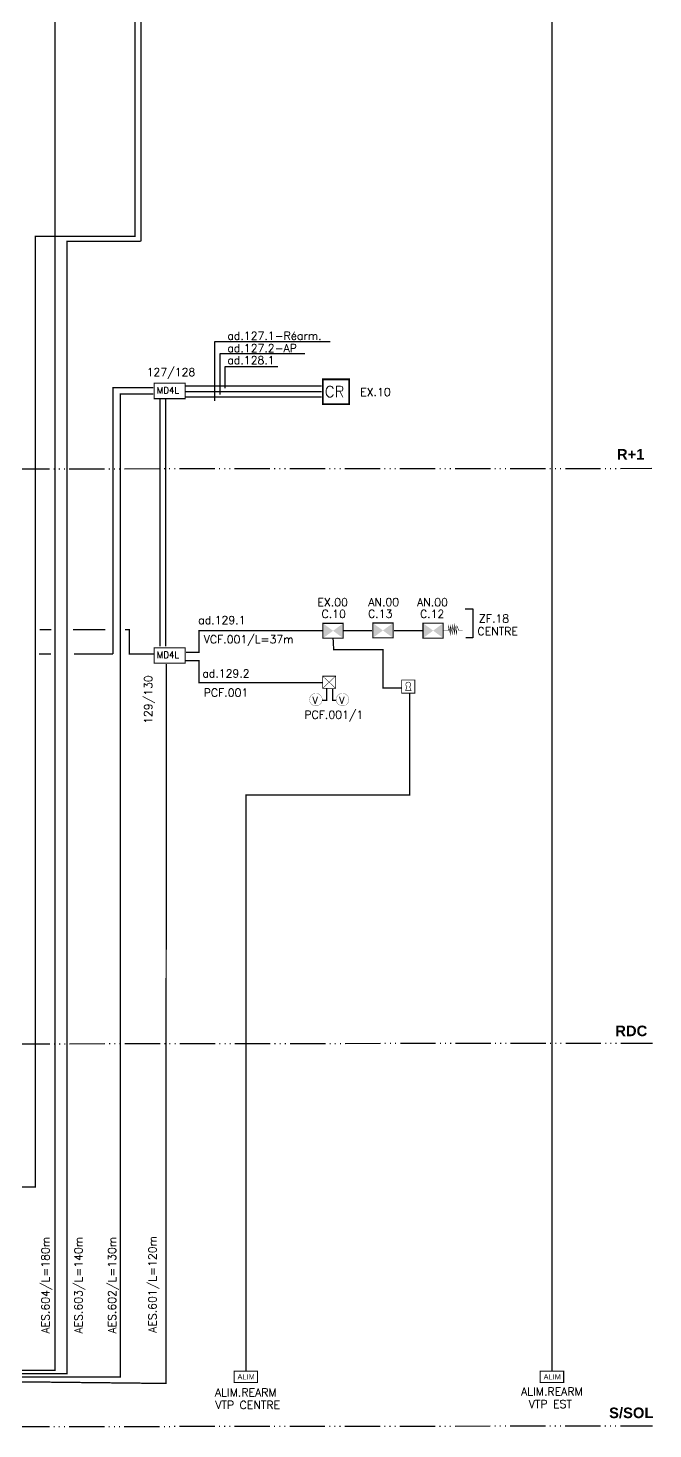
# Model space of a CAD drawing. Header units: millimetres. Extents: x 3366 to 4352, y -3415 to -2128.
# Drawn here: x 4139.2 to 4351.8, y -3415.1 to -2938.5 of the extents above; entities that cross this region are included whole.
import ezdxf
from ezdxf.enums import TextEntityAlignment as Align

# ---------------------------------------------------------------- set-up
doc = ezdxf.new("R2010")
doc.units = ezdxf.units.MM
for name, pattern in [('ACAD_ISO06W100', [37.5, 24, -3, 0.5, -3, 0.5, -3, 0.5, -3]), ('CACHE2', [4.7625, 3.175, -1.5875]), ('CONTINU', [0]), ('SLD', [0])]:
    doc.linetypes.add(name, pattern=pattern)
doc.layers.add('JCC-SYNOPTIQUE', color=7, linetype='ACAD_ISO06W100')
doc.styles.add('HELVL', font='ROMAND.SHX')
doc.styles.add('JOHNSON', font='')
doc.styles.add('ROMANC', font='romanc')
doc.styles.get('JOHNSON').set_extended_font_data('Arial', bold=True)

# ---------------------------------------------------------------- blocks, each defined once
blk = doc.blocks.new('A$C20DD5AA8')
at = {"color": 4, "linetype": 'Continuous', "const_width": 0.364}
blk.add_lwpolyline([(0.18, 5.52), (0.18, 0.18), (10.88, 0.18), (10.88, 5.52)], close=True, dxfattribs=at)
at = {"linetype": 'Continuous', "style": 'ROMANC'}
blk.add_text('MD4L', height=2.183, dxfattribs=at).set_placement((1.13, 2))
blk = doc.blocks.new("VOLETS D'AMENEE D'AIR DESENFUMAGE")
at = {"color": 3, "linetype": 'SLD', "const_width": 0.373}
blk.add_lwpolyline([(0, 5.12), (0, 0), (6.97, 0), (6.97, 5.12)], close=True, dxfattribs=at)
at = {"color": 3, "linetype": 'SLD'}
blk.add_solid([(0, 5.12), (0, 0), (6.97, 0), (6.97, 5.12)], dxfattribs=at)
blk = doc.blocks.new("VOLETS D'EXTRACTION DE DESENFUMAGE")
at = {"color": 1, "linetype": 'SLD', "const_width": 0.373}
blk.add_lwpolyline([(0, 5.12), (0, 0), (6.97, 0), (6.97, 5.12)], close=True, dxfattribs=at)
at = {"color": 1, "linetype": 'SLD'}
blk.add_solid([(0, 5.12), (0, 0), (6.97, 0), (6.97, 5.12)], dxfattribs=at)
blk = doc.blocks.new('COFFRET DE RELAYAGE VENTILATEUR')
at = {"color": 4, "linetype": 'Continuous', "const_width": 0.02}
blk.add_lwpolyline([(0, 0.275), (0, 0), (0.292, 0), (0.292, 0.275)], close=True, dxfattribs=at)
at = {"linetype": 'SLD', "style": 'ROMANC'}
blk.add_text('CR', height=0.1211, dxfattribs=at).set_placement((0.021, 0.079))
blk = doc.blocks.new('ELEMENT TERMINAL DAS')
at = {"linetype": 'SLD', "const_width": 0.015}
blk.add_lwpolyline([(0, 0), (0.138, 0), (0.141, 0.131), (0.192, -0.09), (0.196, 0.138), (0.253, -0.09), (0.257, 0.138), (0.317, -0.09), (0.317, 0.138), (0.372, -0.09), (0.375, 0.131), (0.433, 0), (0.536, 0)], dxfattribs=at)
blk = doc.blocks.new('BOITE DE RACCORDEMENT PCF')
at = {"color": 3, "linetype": 'Continuous', "const_width": 0.02}
blk.add_lwpolyline([(0, 0.275), (0, 0), (0.292, 0), (0.292, 0.275)], close=True, dxfattribs=at)
at = {"color": 3, "linetype": 'Continuous', "const_width": 0.01}
for points in [[(0.292, 0), (0, 0.275)], [(0.292, 0.275), (0, 0)]]:
    blk.add_lwpolyline(points, dxfattribs=at)
blk = doc.blocks.new('VENTOUSE ELECTROMANETIQUE A RUPTURE')
at = {"color": 4, "linetype": 'Continuous', "const_width": 0.00535}
blk.add_lwpolyline([(-0.142, 0, 1), (0.142, 0, 1)], format="xyb", close=True, dxfattribs=at)
at = {"color": 1, "linetype": 'SLD', "style": 'ROMANC'}
blk.add_text('V', height=0.16, dxfattribs=at).set_placement((-0.077, -0.096))
blk = doc.blocks.new('BOITIER RÉARMEMENT MOTEUR DE DESENFUMAGE')
at = {"linetype": 'Continuous', "const_width": 0.31}
blk.add_lwpolyline([(0, 4.52), (0, 0), (4.52, 0), (4.52, 4.52)], close=True, dxfattribs=at)
at = {"color": 1, "linetype": 'Continuous', "const_width": 0.2}
blk.add_lwpolyline([(2.71, 2.26, 3.408312), (1.81, 2.26), (1.38, 0.92), (3.2, 0.92), (2.71, 2.26)], format="xyb", dxfattribs=at)
blk = doc.blocks.new('ALIM')
at = {"color": 4, "linetype": 'Continuous', "const_width": 0.291}
blk.add_lwpolyline([(0, 3.25), (0, 0), (6.65, 0), (6.65, 3.25)], close=True, dxfattribs=at)
at = {"color": 1, "linetype": 'Continuous', "insert": (0, 2.37), "char_height": 1.5, "attachment_point": 1}
blk.add_mtext_dynamic_manual_height_columns('\\pi0.9577;{\\fArial|b0|i0|c0|p34;ALIM}', width=6.6477, gutter_width=0.1, heights=[0], dxfattribs=at)

msp = doc.modelspace()

# ---------------------------------------------------------------- linework, layer by layer
at = {"color": 0}
for p, q in [((4241.94, -3045.31), (4202.67, -3045.31)), ((4202.67, -3045.31), (4202.67, -3065.28)), ((4233.31, -3049.35), (4204.48, -3049.35)), ((4204.48, -3049.35), (4204.48, -3063.14)), ((4224.14, -3053.81), (4206.14, -3053.81)), ((4206.14, -3053.81), (4206.14, -3060.99)), ((4287.95, -3136.1), (4290.56, -3136.1)), ((4290.56, -3136.1), (4290.56, -3145.96)), ((4290.56, -3145.96), (4288.1, -3145.96))]:
    msp.add_line(p, q, dxfattribs=at)
at = {"color": 5, "linetype": 'CACHE2', "const_width": 0.45}
for points in [[(4177.55, -2302.59), (4177.45, -2288.85), (4148.34, -2288.85), (4148.34, -3395.2), (4081.92, -3395.2)], [(4177.6, -2862.34), (4177.6, -3011.1)], [(4081.91, -3396.27), (4152.49, -3396.27), (4152.49, -3011.1), (4177.52, -3011.1)], [(4181.81, -3063), (4170.55, -3063), (4170.55, -3397.41), (4081.82, -3397.41)], [(4186.23, -3154.9), (4186.14, -3399.62), (4081.83, -3398.46)]]:
    msp.add_lwpolyline(points, dxfattribs=at)
at = {"color": 1, "linetype": 'CACHE2', "const_width": 0.45}
for points in [[(4175.6, -2979.88), (4175.6, -2979.88), (4175.64, -2862.29)], [(4175.6, -2979.88), (4175.6, -3009.4), (4141.73, -3009.4), (4141.73, -3332.77), (4047.71, -3332.77)], [(4181.78, -3060.87), (4168.14, -3060.87), (4168.14, -3151.49)], [(4184.06, -3148.89), (4184.06, -3064.83)], [(4147.13, -3143.17), (4143.16, -3143.17)], [(4154.54, -3143.17), (4165.51, -3143.17)], [(4181.94, -3151.49), (4173.64, -3151.49), (4173.64, -3143.17), (4172.23, -3143.17)], [(4142.99, -3151.49), (4147.07, -3151.49)], [(4154.87, -3151.49), (4168.14, -3151.49)]]:
    msp.add_lwpolyline(points, dxfattribs=at)
at = {"color": 6, "const_width": 0.45}
for points in [[(4310.72, -2887.46), (4317.49, -2887.46), (4317.49, -3395.34)], [(4192.86, -3064.01), (4239.09, -3064.01)], [(4192.86, -3153.77), (4197.41, -3153.77), (4197.41, -3161.23), (4239.43, -3161.23)], [(4240.83, -3163.24), (4240.83, -3167.25), (4239.25, -3167.25)], [(4242.78, -3163.36), (4242.78, -3167.23), (4243.99, -3167.23)]]:
    msp.add_lwpolyline(points, dxfattribs=at)
at = {"color": 4, "linetype": 'CACHE2', "const_width": 0.45}
msp.add_lwpolyline([(4186.06, -3148.89), (4186.06, -3064.76)], dxfattribs=at)
at = {"color": 30, "const_width": 0.45}
msp.add_lwpolyline([(4192.86, -3060.33), (4239.09, -3060.33)], dxfattribs=at)
at = {"color": 5, "const_width": 0.45}
msp.add_lwpolyline([(4192.86, -3062.21), (4239.09, -3062.21)], dxfattribs=at)
at = {"color": 3, "const_width": 0.45}
for points in [[(4192.9, -3150.9), (4197.34, -3150.9), (4197.39, -3143.55), (4239.3, -3143.55)], [(4246.61, -3143.55), (4256.23, -3143.55)], [(4263.7, -3143.55), (4273.31, -3143.55)]]:
    msp.add_lwpolyline(points, dxfattribs=at)
at = {"color": 6, "linetype": 'CONTINU', "const_width": 0.45}
for points in [[(4266.29, -3163.02), (4260, -3163.02), (4260, -3149.94), (4243.18, -3150), (4242.97, -3146.1)], [(4213.3, -3395.41), (4213.3, -3199.4), (4269.03, -3199.4), (4269.03, -3164.82)]]:
    msp.add_lwpolyline(points, dxfattribs=at)
at = {"layer": 'JCC-SYNOPTIQUE', "color": 0, "ltscale": 0.5}
for p, q in [((3365.73, -3088.94), (4351.39, -3088.29)), ((3365.85, -3284.89), (4351.59, -3283.81)), ((3365.71, -3415.11), (4351.59, -3414.03))]:
    msp.add_line(p, q, dxfattribs=at)

# ---------------------------------------------------------------- block references
at = {"color": 0, "xscale": 0.9900000000000001, "yscale": 0.9900000000000001, "zscale": 0.9900000000000001}
for p in [(4181.89, -3064.78), (4181.89, -3154.8)]:
    msp.add_blockref('A$C20DD5AA8', p, dxfattribs=at)
at = {"linetype": 'Continuous'}
for name, p, xscale, yscale, zscale in [('COFFRET DE RELAYAGE VENTILATEUR', (4239.5, -3066.45), 30.62230565625002, 30.62230565625002, 30.62230565625002), ("VOLETS D'EXTRACTION DE DESENFUMAGE", (4239.52, -3146.1), 0.9900000000000001, 0.9900000000000001, 0.9900000000000001), ("VOLETS D'AMENEE D'AIR DESENFUMAGE", (4256.47, -3145.99), 0.9900000000000001, 0.9900000000000001, 0.9900000000000001), ("VOLETS D'AMENEE D'AIR DESENFUMAGE", (4273.56, -3146.05), 0.9900000000000001, 0.9900000000000001, 0.9900000000000001), ('ELEMENT TERMINAL DAS', (4280.53, -3143.46), 12.097701, 12.097701, 12.097701), ('BOITE DE RACCORDEMENT PCF', (4239.43, -3163.14), 15.12212625, 15.12212625, 15.12212625), ('VENTOUSE ELECTROMANETIQUE A RUPTURE', (4237.12, -3166.98), 15.12212625, 15.12212625, 15.12212625), ('VENTOUSE ELECTROMANETIQUE A RUPTURE', (4246.18, -3166.98), 15.12212625, 15.12212625, 15.12212625), ('ALIM', (4209.31, -3399.31), 1.2, 1.2, 1.2), ('ALIM', (4313.43, -3399.31), 1.2, 1.2, 1.2)]:
    msp.add_blockref(name, p, dxfattribs=dict(at, xscale=xscale, yscale=yscale, zscale=zscale))
msp.add_blockref('BOITIER RÉARMEMENT MOTEUR DE DESENFUMAGE', (4266.29, -3164.82), dxfattribs=at)

# ---------------------------------------------------------------- texts
at = {"color": 0, "style": 'HELVL'}
for s, p in [('ad.127.1-Réarm.', (4207, -3044.57)), ('ad.127.2-AP', (4207, -3048.78)), ('ad.128.1', (4207, -3052.86)), ('127/128', (4179.55, -3056.89)), ('EX.10', (4252.2, -3063.69)), ('EX.00', (4237.63, -3135.22)), ('AN.00', (4254.94, -3135.16)), ('AN.00', (4271.56, -3135.22)), ('ad.129.1', (4197.09, -3141.29)), ('C.10', (4239.06, -3139.19)), ('C.13', (4254.87, -3139.13)), ('C.12', (4272.53, -3139.19)), ('ZF.18', (4292.59, -3140.77)), ('VCF.001/L=37m', (4198.96, -3147.82)), ('ad.129.2', (4198.49, -3159.43)), ('PCF.001', (4198.96, -3165.96)), ('PCF.001/1', (4233.19, -3173.49)), ('ALIM.REARM', (4202.78, -3404.05)), ('ALIM.REARM', (4306.91, -3403.74)), ('VTP CENTRE', (4202.89, -3408.3)), ('VTP EST', (4309.52, -3407.98))]:
    msp.add_text(s, height=2.722, dxfattribs=at).set_placement(p)
msp.add_text('CENTRE', height=2.722, dxfattribs=at).set_placement((4292.09, -3143.72), align=Align.MIDDLE_LEFT)
for s, p in [('129/130', (4181.44, -3175.27)), ('AES.604/L=180m', (4146.47, -3382.66)), ('AES.603/L=140m', (4157.72, -3382.66)), ('AES.602/L=130m', (4169.14, -3382.66)), ('AES.601/L=120m', (4182.88, -3382.4))]:
    msp.add_text(s, height=2.722, rotation=90, dxfattribs=at).set_placement(p)
at = {"layer": 'JCC-SYNOPTIQUE', "color": 0, "ltscale": 0.5, "style": 'JOHNSON'}
for s, p in [('R+1', (4344.2, -3083.52)), ('RDC', (4344.4, -3279.68)), ('S/SOL', (4344.4, -3409.58))]:
    msp.add_text(s, height=3.6, dxfattribs=at).set_placement(p, align=Align.MIDDLE)

doc.saveas('drawing.dxf')
